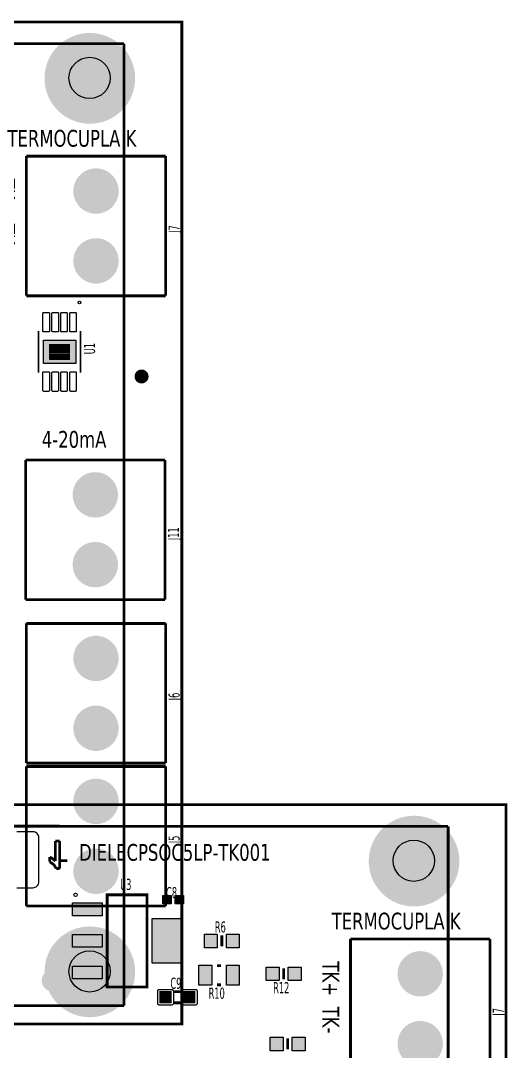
# Model space of a CAD drawing. Header units: millimetres. Extents: x 124 to 302, y 105 to 223.
# Drawn here: x 282.856 to 284.252, y 218.609 to 221.561 of the extents above; entities that cross this region are included whole.
import ezdxf

# ---------------------------------------------------------------- set-up
doc = ezdxf.new("R2010")
doc.units = ezdxf.units.MM
doc.layers.add('DESC', color=250, linetype='Continuous')
doc.styles.get("Standard").update_dxf_attribs({"font": 'tahoma.ttf'})

# ---------------------------------------------------------------- blocks, each defined once
blk = doc.blocks.new('RPAD')
blk.add_trace([(-0.5, -0.5), (-0.5, 0.5), (0.5, -0.5), (0.5, 0.5)])
blk = doc.blocks.new('EPAD')
at = {"const_width": 0.5}
blk.add_lwpolyline([(-0.25, 0, 1), (0.25, 0, 1)], format="xyb", close=True, dxfattribs=at)
blk = doc.blocks.new('PSOCB')
for points, const_width in [([(129.8456, 111.181), (134.7196, 111.181), (134.7196, 114.0511), (129.8456, 114.0511), (129.8456, 111.181)], 0.00787), ([(129.8456, 111.181), (134.7196, 111.181), (134.7196, 114.0511), (129.8456, 114.0511), (129.8456, 111.181)], 0.00787), ([(129.8456, 111.181), (134.7196, 111.181), (134.7196, 114.0511), (129.8456, 114.0511), (129.8456, 111.181)], 0.00787), ([(133.44, 113.9897), (131.34, 113.9897)], 0.00787), ([(133.44, 113.9897), (131.34, 113.9897)], 0.00787), ([(133.44, 113.9897), (131.34, 113.9897)], 0.00787), ([(133.3827, 113.9893), (134.5535, 113.9893)], 0.00787), ([(133.3827, 113.9893), (134.5535, 113.9893)], 0.00787), ([(133.3827, 113.9893), (134.5535, 113.9893)], 0.00787), ([(134.5535, 113.9893), (134.5535, 111.2334)], 0.00787), ([(134.5535, 113.9893), (134.5535, 111.2334)], 0.00787), ([(134.5535, 113.9893), (134.5535, 111.2334)], 0.00787), ([(133.4274, 113.9472), (133.4274, 113.89)], 0.00787), ([(133.4397, 113.9472), (133.4274, 113.9472)], 0.00787), ([(133.4274, 113.9472), (133.4274, 113.89)], 0.00787), ([(133.4397, 113.9472), (133.4274, 113.9472)], 0.00787), ([(133.4274, 113.9472), (133.4274, 113.89)], 0.00787), ([(133.4397, 113.9472), (133.4274, 113.9472)], 0.00787), ([(133.4397, 113.8685), (133.4397, 113.9472)], 0.00787), ([(133.4397, 113.8685), (133.4397, 113.9472)], 0.00787), ([(133.4397, 113.8685), (133.4397, 113.9472)], 0.00787), ([(133.4111, 113.9012), (133.4111, 113.8879)], 0.00787), ([(133.4274, 113.89), (133.4189, 113.8972), (133.4111, 113.9012)], 0.00787), ([(133.4111, 113.9012), (133.4111, 113.8879)], 0.00787), ([(133.4274, 113.89), (133.4189, 113.8972), (133.4111, 113.9012)], 0.00787), ([(133.4111, 113.9012), (133.4111, 113.8879)], 0.00787), ([(133.4274, 113.89), (133.4189, 113.8972), (133.4111, 113.9012)], 0.00787), ([(133.4111, 113.8879), (133.4235, 113.8789), (133.4296, 113.8685)], 0.00787), ([(133.4111, 113.8879), (133.4235, 113.8789), (133.4296, 113.8685)], 0.00787), ([(133.4111, 113.8879), (133.4235, 113.8789), (133.4296, 113.8685)], 0.00787), ([(133.4296, 113.8685), (133.4397, 113.8685)], 0.00787), ([(133.4296, 113.8685), (133.4397, 113.8685)], 0.00787), ([(133.4296, 113.8685), (133.4397, 113.8685)], 0.00787), ([(133.4417, 113.8909), (133.4614, 113.8909)], 0.00787), ([(133.4417, 113.8909), (133.4614, 113.8909)], 0.00787), ([(133.4417, 113.8909), (133.4614, 113.8909)], 0.00787), ([(133.5759, 113.5295), (133.69, 113.5295), (133.69, 113.7932), (133.5759, 113.7932), (133.5759, 113.5295)], 0.00787), ([(133.5759, 113.5295), (133.69, 113.5295), (133.69, 113.7932), (133.5759, 113.7932), (133.5759, 113.5295)], 0.00787), ([(133.5759, 113.5295), (133.69, 113.5295), (133.69, 113.7932), (133.5759, 113.7932), (133.5759, 113.5295)], 0.00787), ([(133.9046, 113.6771), (133.9046, 113.6456)], 0.00787), ([(133.9046, 113.6771), (133.9046, 113.6456)], 0.00787), ([(133.9046, 113.6771), (133.9046, 113.6456)], 0.00787), ([(134.6735, 113.6669), (134.2735, 113.6669)], 0.00787), ([(134.2735, 113.6669), (134.2735, 113.2669)], 0.00787), ([(134.6735, 113.6669), (134.2735, 113.6669)], 0.00787), ([(134.2735, 113.6669), (134.2735, 113.2669)], 0.00787), ([(134.6735, 113.6669), (134.2735, 113.6669)], 0.00787), ([(134.2735, 113.6669), (134.2735, 113.2669)], 0.00787), ([(134.6735, 113.6669), (134.6735, 113.2669)], 0.00787), ([(134.6735, 113.6669), (134.6735, 113.2669)], 0.00787), ([(134.6735, 113.6669), (134.6735, 113.2669)], 0.00787), ([(133.9026, 113.5905), (133.8908, 113.5905)], 0.00787), ([(133.9026, 113.5905), (133.8908, 113.5905)], 0.00787), ([(133.9026, 113.5905), (133.8908, 113.5905)], 0.00787), ([(134.0818, 113.5511), (134.0818, 113.5826)], 0.00787), ([(134.0818, 113.5511), (134.0818, 113.5826)], 0.00787), ([(134.0818, 113.5511), (134.0818, 113.5826)], 0.00787), ([(133.7682, 113.5159), (133.7862, 113.5159)], 0.00787), ([(133.7682, 113.5159), (133.7862, 113.5159)], 0.00787), ([(133.7682, 113.5159), (133.7862, 113.5159)], 0.00787), ([(133.9026, 113.5354), (133.8908, 113.5354)], 0.00787), ([(133.9026, 113.5354), (133.8908, 113.5354)], 0.00787), ([(133.9026, 113.5354), (133.8908, 113.5354)], 0.00787), ([(133.7682, 113.4839), (133.7862, 113.4839)], 0.00787), ([(133.7682, 113.4839), (133.7862, 113.4839)], 0.00787), ([(133.7682, 113.4839), (133.7862, 113.4839)], 0.00787), ([(134.0936, 113.3503), (134.0936, 113.3818)], 0.00787), ([(134.0936, 113.3503), (134.0936, 113.3818)], 0.00787), ([(134.0936, 113.3503), (134.0936, 113.3818)], 0.00787), ([(134.6735, 113.2669), (134.2735, 113.2669)], 0.00787), ([(134.6735, 113.2669), (134.2735, 113.2669)], 0.00787), ([(134.6735, 113.2669), (134.2735, 113.2669)], 0.00787), ([(134.3089, 113.1661), (134.3089, 113.0464)], 0.005), ([(134.3089, 113.1661), (134.3089, 113.0464)], 0.005), ([(134.3089, 113.1661), (134.3089, 113.0464)], 0.005), ([(134.4294, 113.1661), (134.4294, 113.0464)], 0.005), ([(134.4294, 113.1661), (134.4294, 113.0464)], 0.005), ([(134.4294, 113.1661), (134.4294, 113.0464)], 0.005), ([(134.3397, 113.0854), (134.3987, 113.0854), (134.3987, 113.1271), (134.3397, 113.1271), (134.3397, 113.0854)], 0.001), ([(134.3397, 113.0854), (134.3987, 113.0854), (134.3987, 113.1271), (134.3397, 113.1271), (134.3397, 113.0854)], 0.001), ([(134.3397, 113.0854), (134.3987, 113.0854), (134.3987, 113.1271), (134.3397, 113.1271), (134.3397, 113.0854)], 0.001), ([(134.6715, 112.7968), (134.2715, 112.7968)], 0.00787), ([(134.2715, 112.7968), (134.2715, 112.3968)], 0.00787), ([(134.6715, 112.7968), (134.2715, 112.7968)], 0.00787), ([(134.2715, 112.7968), (134.2715, 112.3968)], 0.00787), ([(134.6715, 112.7968), (134.2715, 112.7968)], 0.00787), ([(134.2715, 112.7968), (134.2715, 112.3968)], 0.00787), ([(134.6715, 112.7968), (134.6715, 112.3968)], 0.00787), ([(134.6715, 112.7968), (134.6715, 112.3968)], 0.00787), ([(134.6715, 112.7968), (134.6715, 112.3968)], 0.00787), ([(134.6715, 112.3968), (134.2715, 112.3968)], 0.00787), ([(134.6715, 112.3968), (134.2715, 112.3968)], 0.00787), ([(134.6715, 112.3968), (134.2715, 112.3968)], 0.00787), ([(134.6735, 112.3283), (134.2735, 112.3283)], 0.00787), ([(134.2735, 112.3283), (134.2735, 111.9283)], 0.00787), ([(134.6735, 112.3283), (134.2735, 112.3283)], 0.00787), ([(134.2735, 112.3283), (134.2735, 111.9283)], 0.00787), ([(134.6735, 112.3283), (134.2735, 112.3283)], 0.00787), ([(134.2735, 112.3283), (134.2735, 111.9283)], 0.00787), ([(134.6735, 112.3283), (134.6735, 111.9283)], 0.00787), ([(134.6735, 112.3283), (134.6735, 111.9283)], 0.00787), ([(134.6735, 112.3283), (134.6735, 111.9283)], 0.00787), ([(134.6735, 111.9283), (134.2735, 111.9283)], 0.00787), ([(134.6735, 111.9283), (134.2735, 111.9283)], 0.00787), ([(134.6735, 111.9283), (134.2735, 111.9283)], 0.00787), ([(134.6735, 111.9188), (134.2735, 111.9188)], 0.00787), ([(134.2735, 111.9188), (134.2735, 111.5188)], 0.00787), ([(134.6735, 111.9188), (134.2735, 111.9188)], 0.00787), ([(134.2735, 111.9188), (134.2735, 111.5188)], 0.00787), ([(134.6735, 111.9188), (134.2735, 111.9188)], 0.00787), ([(134.2735, 111.9188), (134.2735, 111.5188)], 0.00787), ([(134.6735, 111.9188), (134.6735, 111.5188)], 0.00787), ([(134.6735, 111.9188), (134.6735, 111.5188)], 0.00787), ([(134.6735, 111.9188), (134.6735, 111.5188)], 0.00787), ([(134.6735, 111.5188), (134.2735, 111.5188)], 0.00787), ([(134.6735, 111.5188), (134.2735, 111.5188)], 0.00787), ([(134.6735, 111.5188), (134.2735, 111.5188)], 0.00787), ([(134.5535, 111.2334), (130.8921, 111.2334)], 0.00787), ([(134.5535, 111.2334), (130.8921, 111.2334)], 0.00787), ([(134.5535, 111.2334), (130.8921, 111.2334)], 0.00787)]:
    blk.add_lwpolyline(points, dxfattribs=dict(const_width=const_width))
for points in [[(133.317, 113.8136), (133.363, 113.8136), (133.3665, 113.814), (133.3697, 113.8149), (133.3726, 113.8165), (133.3751, 113.8185), (133.3772, 113.821), (133.3787, 113.8239), (133.3797, 113.8272), (133.38, 113.8306), (133.38, 113.9566), (133.3797, 113.9601), (133.3787, 113.9633), (133.3772, 113.9662), (133.3751, 113.9687), (133.3726, 113.9708), (133.3697, 113.9723), (133.3665, 113.9733), (133.363, 113.9736), (133.363, 113.9736), (133.317, 113.9736)], [(134.3397, 113.1271), (134.3987, 113.1271)], [(134.3397, 113.1271), (134.3987, 113.1271)], [(134.3397, 113.1271), (134.3987, 113.1271)], [(134.3397, 113.1247), (134.3987, 113.1247)], [(134.3397, 113.1247), (134.3987, 113.1247)], [(134.3397, 113.1247), (134.3987, 113.1247)], [(134.3397, 113.1208), (134.3987, 113.1208)], [(134.3397, 113.1208), (134.3987, 113.1208)], [(134.3397, 113.1208), (134.3987, 113.1208)], [(134.3397, 113.1169), (134.3987, 113.1169)], [(134.3397, 113.1169), (134.3987, 113.1169)], [(134.3397, 113.1169), (134.3987, 113.1169)], [(134.3397, 113.1129), (134.3987, 113.1129)], [(134.3397, 113.1129), (134.3987, 113.1129)], [(134.3397, 113.1129), (134.3987, 113.1129)], [(134.3397, 113.109), (134.3987, 113.109)], [(134.3397, 113.109), (134.3987, 113.109)], [(134.3397, 113.109), (134.3987, 113.109)], [(134.3397, 113.105), (134.3987, 113.105)], [(134.3397, 113.105), (134.3987, 113.105)], [(134.3397, 113.105), (134.3987, 113.105)], [(134.3397, 113.1011), (134.3987, 113.1011)], [(134.3397, 113.1011), (134.3987, 113.1011)], [(134.3397, 113.1011), (134.3987, 113.1011)], [(134.3397, 113.0972), (134.3987, 113.0972)], [(134.3397, 113.0972), (134.3987, 113.0972)], [(134.3397, 113.0972), (134.3987, 113.0972)], [(134.3397, 113.0932), (134.3987, 113.0932)], [(134.3397, 113.0932), (134.3987, 113.0932)], [(134.3397, 113.0932), (134.3987, 113.0932)], [(134.3397, 113.0893), (134.3987, 113.0893)], [(134.3397, 113.0893), (134.3987, 113.0893)], [(134.3397, 113.0893), (134.3987, 113.0893)], [(134.3397, 113.0854), (134.3987, 113.0854)], [(134.3397, 113.0854), (134.3987, 113.0854)], [(134.3397, 113.0854), (134.3987, 113.0854)]]:
    blk.add_lwpolyline(points)
for points in [[(133.7351, 113.7675), (133.7351, 113.7915), (133.7591, 113.7915), (133.7591, 113.7675), (133.7351, 113.7675)], [(133.7706, 113.7675), (133.7706, 113.7915), (133.7946, 113.7915), (133.7946, 113.7675), (133.7706, 113.7675)], [(133.4763, 113.7334), (133.4763, 113.7704), (133.5613, 113.7704), (133.5613, 113.7334), (133.4763, 113.7334)], [(133.7046, 113.7253), (133.7896, 113.7253), (133.7896, 113.5973), (133.7046, 113.5973), (133.7046, 113.7253)], [(133.4763, 113.6428), (133.4763, 113.6798), (133.5613, 113.6798), (133.5613, 113.6428), (133.4763, 113.6428)], [(133.8546, 113.6808), (133.8916, 113.6808), (133.8916, 113.6418), (133.8546, 113.6418), (133.8546, 113.6808)], [(133.9176, 113.6808), (133.9546, 113.6808), (133.9546, 113.6418), (133.9176, 113.6418), (133.9176, 113.6808)], [(133.4763, 113.5523), (133.4763, 113.5893), (133.5613, 113.5893), (133.5613, 113.5523), (133.4763, 113.5523)], [(133.8759, 113.5344), (133.8389, 113.5344), (133.8389, 113.5914), (133.8759, 113.5914), (133.8759, 113.5344)], [(133.9546, 113.5344), (133.9176, 113.5344), (133.9176, 113.5914), (133.9546, 113.5914), (133.9546, 113.5344)], [(134.0688, 113.5474), (134.0318, 113.5474), (134.0318, 113.5864), (134.0688, 113.5864), (134.0688, 113.5474)], [(134.1318, 113.5474), (134.0948, 113.5474), (134.0948, 113.5864), (134.1318, 113.5864), (134.1318, 113.5474)], [(133.7257, 113.5224), (133.7607, 113.5224), (133.7617, 113.5223), (133.7627, 113.522), (133.7635, 113.5216), (133.7642, 113.521), (133.7649, 113.5202), (133.7653, 113.5194), (133.7656, 113.5185), (133.7657, 113.5174), (133.7657, 113.4824), (133.7656, 113.4814), (133.7653, 113.4805), (133.7649, 113.4796), (133.7642, 113.4789), (133.7635, 113.4783), (133.7627, 113.4778), (133.7617, 113.4775), (133.7607, 113.4774), (133.7257, 113.4774), (133.7247, 113.4775), (133.7237, 113.4778), (133.7229, 113.4783), (133.7221, 113.4789), (133.7215, 113.4796), (133.7211, 113.4805), (133.7208, 113.4814), (133.7207, 113.4824), (133.7207, 113.5174), (133.7208, 113.5185), (133.7211, 113.5194), (133.7215, 113.5202), (133.7221, 113.521), (133.7229, 113.5216), (133.7237, 113.522), (133.7247, 113.5223), (133.7257, 113.5224)], [(133.7937, 113.5224), (133.8287, 113.5224), (133.8297, 113.5223), (133.8307, 113.522), (133.8315, 113.5216), (133.8322, 113.521), (133.8329, 113.5202), (133.8333, 113.5194), (133.8336, 113.5185), (133.8337, 113.5174), (133.8337, 113.4824), (133.8336, 113.4814), (133.8333, 113.4805), (133.8329, 113.4796), (133.8322, 113.4789), (133.8315, 113.4783), (133.8307, 113.4778), (133.8297, 113.4775), (133.8287, 113.4774), (133.7937, 113.4774), (133.7927, 113.4775), (133.7917, 113.4778), (133.7909, 113.4783), (133.7901, 113.4789), (133.7895, 113.4796), (133.7891, 113.4805), (133.7888, 113.4814), (133.7887, 113.4824), (133.7887, 113.5174), (133.7888, 113.5185), (133.7891, 113.5194), (133.7895, 113.5202), (133.7901, 113.521), (133.7909, 113.5216), (133.7917, 113.522), (133.7927, 113.5223), (133.7937, 113.5224)], [(134.0806, 113.3466), (134.0436, 113.3466), (134.0436, 113.3856), (134.0806, 113.3856), (134.0806, 113.3466)], [(134.1436, 113.3466), (134.1066, 113.3466), (134.1066, 113.3856), (134.1436, 113.3856), (134.1436, 113.3466)], [(134.3398, 113.2169), (134.3398, 113.1657), (134.3398, 113.1652), (134.3397, 113.1647), (134.3394, 113.1643), (134.3392, 113.164), (134.3388, 113.1637), (134.3384, 113.1635), (134.338, 113.1634), (134.3375, 113.1633), (134.3237, 113.1633), (134.3232, 113.1634), (134.3228, 113.1635), (134.3224, 113.1637), (134.322, 113.164), (134.3217, 113.1643), (134.3215, 113.1647), (134.3214, 113.1652), (134.3213, 113.1657), (134.3213, 113.2169), (134.3214, 113.2173), (134.3215, 113.2178), (134.3217, 113.2182), (134.322, 113.2185), (134.3224, 113.2188), (134.3228, 113.219), (134.3232, 113.2192), (134.3237, 113.2192), (134.3375, 113.2192), (134.338, 113.2192), (134.3384, 113.219), (134.3388, 113.2188), (134.3392, 113.2185), (134.3394, 113.2182), (134.3397, 113.2178), (134.3398, 113.2173), (134.3398, 113.2169)], [(134.3398, 113.2169), (134.3398, 113.1657), (134.3398, 113.1652), (134.3397, 113.1647), (134.3394, 113.1643), (134.3392, 113.164), (134.3388, 113.1637), (134.3384, 113.1635), (134.338, 113.1634), (134.3375, 113.1633), (134.3237, 113.1633), (134.3232, 113.1634), (134.3228, 113.1635), (134.3224, 113.1637), (134.322, 113.164), (134.3217, 113.1643), (134.3215, 113.1647), (134.3214, 113.1652), (134.3213, 113.1657), (134.3213, 113.2169), (134.3214, 113.2173), (134.3215, 113.2178), (134.3217, 113.2182), (134.322, 113.2185), (134.3224, 113.2188), (134.3228, 113.219), (134.3232, 113.2192), (134.3237, 113.2192), (134.3375, 113.2192), (134.338, 113.2192), (134.3384, 113.219), (134.3388, 113.2188), (134.3392, 113.2185), (134.3394, 113.2182), (134.3397, 113.2178), (134.3398, 113.2173), (134.3398, 113.2169)], [(134.3658, 113.2169), (134.3658, 113.1657), (134.3658, 113.1652), (134.3656, 113.1647), (134.3654, 113.1643), (134.3651, 113.164), (134.3648, 113.1637), (134.3644, 113.1635), (134.364, 113.1634), (134.3635, 113.1633), (134.3497, 113.1633), (134.3492, 113.1634), (134.3488, 113.1635), (134.3484, 113.1637), (134.348, 113.164), (134.3477, 113.1643), (134.3475, 113.1647), (134.3474, 113.1652), (134.3473, 113.1657), (134.3473, 113.2169), (134.3474, 113.2173), (134.3475, 113.2178), (134.3477, 113.2182), (134.348, 113.2185), (134.3484, 113.2188), (134.3488, 113.219), (134.3492, 113.2192), (134.3497, 113.2192), (134.3635, 113.2192), (134.364, 113.2192), (134.3644, 113.219), (134.3648, 113.2188), (134.3651, 113.2185), (134.3654, 113.2182), (134.3656, 113.2178), (134.3658, 113.2173), (134.3658, 113.2169)], [(134.3658, 113.2169), (134.3658, 113.1657), (134.3658, 113.1652), (134.3656, 113.1647), (134.3654, 113.1643), (134.3651, 113.164), (134.3648, 113.1637), (134.3644, 113.1635), (134.364, 113.1634), (134.3635, 113.1633), (134.3497, 113.1633), (134.3492, 113.1634), (134.3488, 113.1635), (134.3484, 113.1637), (134.348, 113.164), (134.3477, 113.1643), (134.3475, 113.1647), (134.3474, 113.1652), (134.3473, 113.1657), (134.3473, 113.2169), (134.3474, 113.2173), (134.3475, 113.2178), (134.3477, 113.2182), (134.348, 113.2185), (134.3484, 113.2188), (134.3488, 113.219), (134.3492, 113.2192), (134.3497, 113.2192), (134.3635, 113.2192), (134.364, 113.2192), (134.3644, 113.219), (134.3648, 113.2188), (134.3651, 113.2185), (134.3654, 113.2182), (134.3656, 113.2178), (134.3658, 113.2173), (134.3658, 113.2169)], [(134.391, 113.2169), (134.391, 113.1657), (134.391, 113.1652), (134.3908, 113.1647), (134.3906, 113.1643), (134.3903, 113.164), (134.39, 113.1637), (134.3896, 113.1635), (134.3891, 113.1634), (134.3887, 113.1633), (134.3749, 113.1633), (134.3744, 113.1634), (134.374, 113.1635), (134.3736, 113.1637), (134.3732, 113.164), (134.3729, 113.1643), (134.3727, 113.1647), (134.3726, 113.1652), (134.3725, 113.1657), (134.3725, 113.2169), (134.3726, 113.2173), (134.3727, 113.2178), (134.3729, 113.2182), (134.3732, 113.2185), (134.3736, 113.2188), (134.374, 113.219), (134.3744, 113.2192), (134.3749, 113.2192), (134.3887, 113.2192), (134.3891, 113.2192), (134.3896, 113.219), (134.39, 113.2188), (134.3903, 113.2185), (134.3906, 113.2182), (134.3908, 113.2178), (134.391, 113.2173), (134.391, 113.2169)], [(134.391, 113.2169), (134.391, 113.1657), (134.391, 113.1652), (134.3908, 113.1647), (134.3906, 113.1643), (134.3903, 113.164), (134.39, 113.1637), (134.3896, 113.1635), (134.3891, 113.1634), (134.3887, 113.1633), (134.3749, 113.1633), (134.3744, 113.1634), (134.374, 113.1635), (134.3736, 113.1637), (134.3732, 113.164), (134.3729, 113.1643), (134.3727, 113.1647), (134.3726, 113.1652), (134.3725, 113.1657), (134.3725, 113.2169), (134.3726, 113.2173), (134.3727, 113.2178), (134.3729, 113.2182), (134.3732, 113.2185), (134.3736, 113.2188), (134.374, 113.219), (134.3744, 113.2192), (134.3749, 113.2192), (134.3887, 113.2192), (134.3891, 113.2192), (134.3896, 113.219), (134.39, 113.2188), (134.3903, 113.2185), (134.3906, 113.2182), (134.3908, 113.2178), (134.391, 113.2173), (134.391, 113.2169)], [(134.417, 113.2169), (134.417, 113.1657), (134.417, 113.1652), (134.4168, 113.1647), (134.4166, 113.1643), (134.4163, 113.164), (134.416, 113.1637), (134.4156, 113.1635), (134.4151, 113.1634), (134.4147, 113.1633), (134.4009, 113.1633), (134.4004, 113.1634), (134.3999, 113.1635), (134.3995, 113.1637), (134.3992, 113.164), (134.3989, 113.1643), (134.3987, 113.1647), (134.3986, 113.1652), (134.3985, 113.1657), (134.3985, 113.2169), (134.3986, 113.2173), (134.3987, 113.2178), (134.3989, 113.2182), (134.3992, 113.2185), (134.3995, 113.2188), (134.3999, 113.219), (134.4004, 113.2192), (134.4009, 113.2192), (134.4147, 113.2192), (134.4151, 113.2192), (134.4156, 113.219), (134.416, 113.2188), (134.4163, 113.2185), (134.4166, 113.2182), (134.4168, 113.2178), (134.417, 113.2173), (134.417, 113.2169)], [(134.417, 113.2169), (134.417, 113.1657), (134.417, 113.1652), (134.4168, 113.1647), (134.4166, 113.1643), (134.4163, 113.164), (134.416, 113.1637), (134.4156, 113.1635), (134.4151, 113.1634), (134.4147, 113.1633), (134.4009, 113.1633), (134.4004, 113.1634), (134.3999, 113.1635), (134.3995, 113.1637), (134.3992, 113.164), (134.3989, 113.1643), (134.3987, 113.1647), (134.3986, 113.1652), (134.3985, 113.1657), (134.3985, 113.2169), (134.3986, 113.2173), (134.3987, 113.2178), (134.3989, 113.2182), (134.3992, 113.2185), (134.3995, 113.2188), (134.3999, 113.219), (134.4004, 113.2192), (134.4009, 113.2192), (134.4147, 113.2192), (134.4151, 113.2192), (134.4156, 113.219), (134.416, 113.2188), (134.4163, 113.2185), (134.4166, 113.2182), (134.4168, 113.2178), (134.417, 113.2173), (134.417, 113.2169)], [(134.4156, 113.1395), (134.4156, 113.073), (134.3227, 113.073), (134.3227, 113.1395), (134.4156, 113.1395)], [(134.3398, 113.0468), (134.3398, 112.9956), (134.3398, 112.9951), (134.3397, 112.9947), (134.3394, 112.9943), (134.3392, 112.9939), (134.3388, 112.9936), (134.3384, 112.9934), (134.338, 112.9933), (134.3375, 112.9932), (134.3237, 112.9932), (134.3232, 112.9933), (134.3228, 112.9934), (134.3224, 112.9936), (134.322, 112.9939), (134.3217, 112.9943), (134.3215, 112.9947), (134.3214, 112.9951), (134.3213, 112.9956), (134.3213, 113.0468), (134.3214, 113.0473), (134.3215, 113.0477), (134.3217, 113.0481), (134.322, 113.0485), (134.3224, 113.0487), (134.3228, 113.049), (134.3232, 113.0491), (134.3237, 113.0491), (134.3375, 113.0491), (134.338, 113.0491), (134.3384, 113.049), (134.3388, 113.0487), (134.3392, 113.0485), (134.3394, 113.0481), (134.3397, 113.0477), (134.3398, 113.0473), (134.3398, 113.0468)], [(134.3398, 113.0468), (134.3398, 112.9956), (134.3398, 112.9951), (134.3397, 112.9947), (134.3394, 112.9943), (134.3392, 112.9939), (134.3388, 112.9936), (134.3384, 112.9934), (134.338, 112.9933), (134.3375, 112.9932), (134.3237, 112.9932), (134.3232, 112.9933), (134.3228, 112.9934), (134.3224, 112.9936), (134.322, 112.9939), (134.3217, 112.9943), (134.3215, 112.9947), (134.3214, 112.9951), (134.3213, 112.9956), (134.3213, 113.0468), (134.3214, 113.0473), (134.3215, 113.0477), (134.3217, 113.0481), (134.322, 113.0485), (134.3224, 113.0487), (134.3228, 113.049), (134.3232, 113.0491), (134.3237, 113.0491), (134.3375, 113.0491), (134.338, 113.0491), (134.3384, 113.049), (134.3388, 113.0487), (134.3392, 113.0485), (134.3394, 113.0481), (134.3397, 113.0477), (134.3398, 113.0473), (134.3398, 113.0468)], [(134.3658, 113.0468), (134.3658, 112.9956), (134.3658, 112.9951), (134.3656, 112.9947), (134.3654, 112.9943), (134.3651, 112.9939), (134.3648, 112.9936), (134.3644, 112.9934), (134.364, 112.9933), (134.3635, 112.9932), (134.3497, 112.9932), (134.3492, 112.9933), (134.3488, 112.9934), (134.3484, 112.9936), (134.348, 112.9939), (134.3477, 112.9943), (134.3475, 112.9947), (134.3474, 112.9951), (134.3473, 112.9956), (134.3473, 113.0468), (134.3474, 113.0473), (134.3475, 113.0477), (134.3477, 113.0481), (134.348, 113.0485), (134.3484, 113.0487), (134.3488, 113.049), (134.3492, 113.0491), (134.3497, 113.0491), (134.3635, 113.0491), (134.364, 113.0491), (134.3644, 113.049), (134.3648, 113.0487), (134.3651, 113.0485), (134.3654, 113.0481), (134.3656, 113.0477), (134.3658, 113.0473), (134.3658, 113.0468)], [(134.3658, 113.0468), (134.3658, 112.9956), (134.3658, 112.9951), (134.3656, 112.9947), (134.3654, 112.9943), (134.3651, 112.9939), (134.3648, 112.9936), (134.3644, 112.9934), (134.364, 112.9933), (134.3635, 112.9932), (134.3497, 112.9932), (134.3492, 112.9933), (134.3488, 112.9934), (134.3484, 112.9936), (134.348, 112.9939), (134.3477, 112.9943), (134.3475, 112.9947), (134.3474, 112.9951), (134.3473, 112.9956), (134.3473, 113.0468), (134.3474, 113.0473), (134.3475, 113.0477), (134.3477, 113.0481), (134.348, 113.0485), (134.3484, 113.0487), (134.3488, 113.049), (134.3492, 113.0491), (134.3497, 113.0491), (134.3635, 113.0491), (134.364, 113.0491), (134.3644, 113.049), (134.3648, 113.0487), (134.3651, 113.0485), (134.3654, 113.0481), (134.3656, 113.0477), (134.3658, 113.0473), (134.3658, 113.0468)], [(134.391, 113.0468), (134.391, 112.9956), (134.391, 112.9951), (134.3908, 112.9947), (134.3906, 112.9943), (134.3903, 112.9939), (134.39, 112.9936), (134.3896, 112.9934), (134.3891, 112.9933), (134.3887, 112.9932), (134.3749, 112.9932), (134.3744, 112.9933), (134.374, 112.9934), (134.3736, 112.9936), (134.3732, 112.9939), (134.3729, 112.9943), (134.3727, 112.9947), (134.3726, 112.9951), (134.3725, 112.9956), (134.3725, 113.0468), (134.3726, 113.0473), (134.3727, 113.0477), (134.3729, 113.0481), (134.3732, 113.0485), (134.3736, 113.0487), (134.374, 113.049), (134.3744, 113.0491), (134.3749, 113.0491), (134.3887, 113.0491), (134.3891, 113.0491), (134.3896, 113.049), (134.39, 113.0487), (134.3903, 113.0485), (134.3906, 113.0481), (134.3908, 113.0477), (134.391, 113.0473), (134.391, 113.0468)], [(134.391, 113.0468), (134.391, 112.9956), (134.391, 112.9951), (134.3908, 112.9947), (134.3906, 112.9943), (134.3903, 112.9939), (134.39, 112.9936), (134.3896, 112.9934), (134.3891, 112.9933), (134.3887, 112.9932), (134.3749, 112.9932), (134.3744, 112.9933), (134.374, 112.9934), (134.3736, 112.9936), (134.3732, 112.9939), (134.3729, 112.9943), (134.3727, 112.9947), (134.3726, 112.9951), (134.3725, 112.9956), (134.3725, 113.0468), (134.3726, 113.0473), (134.3727, 113.0477), (134.3729, 113.0481), (134.3732, 113.0485), (134.3736, 113.0487), (134.374, 113.049), (134.3744, 113.0491), (134.3749, 113.0491), (134.3887, 113.0491), (134.3891, 113.0491), (134.3896, 113.049), (134.39, 113.0487), (134.3903, 113.0485), (134.3906, 113.0481), (134.3908, 113.0477), (134.391, 113.0473), (134.391, 113.0468)], [(134.417, 113.0468), (134.417, 112.9956), (134.417, 112.9951), (134.4168, 112.9947), (134.4166, 112.9943), (134.4163, 112.9939), (134.416, 112.9936), (134.4156, 112.9934), (134.4151, 112.9933), (134.4147, 112.9932), (134.4009, 112.9932), (134.4004, 112.9933), (134.3999, 112.9934), (134.3995, 112.9936), (134.3992, 112.9939), (134.3989, 112.9943), (134.3987, 112.9947), (134.3986, 112.9951), (134.3985, 112.9956), (134.3985, 113.0468), (134.3986, 113.0473), (134.3987, 113.0477), (134.3989, 113.0481), (134.3992, 113.0485), (134.3995, 113.0487), (134.3999, 113.049), (134.4004, 113.0491), (134.4009, 113.0491), (134.4147, 113.0491), (134.4151, 113.0491), (134.4156, 113.049), (134.416, 113.0487), (134.4163, 113.0485), (134.4166, 113.0481), (134.4168, 113.0477), (134.417, 113.0473), (134.417, 113.0468)], [(134.417, 113.0468), (134.417, 112.9956), (134.417, 112.9951), (134.4168, 112.9947), (134.4166, 112.9943), (134.4163, 112.9939), (134.416, 112.9936), (134.4156, 112.9934), (134.4151, 112.9933), (134.4147, 112.9932), (134.4009, 112.9932), (134.4004, 112.9933), (134.3999, 112.9934), (134.3995, 112.9936), (134.3992, 112.9939), (134.3989, 112.9943), (134.3987, 112.9947), (134.3986, 112.9951), (134.3985, 112.9956), (134.3985, 113.0468), (134.3986, 113.0473), (134.3987, 113.0477), (134.3989, 113.0481), (134.3992, 113.0485), (134.3995, 113.0487), (134.3999, 113.049), (134.4004, 113.0491), (134.4009, 113.0491), (134.4147, 113.0491), (134.4151, 113.0491), (134.4156, 113.049), (134.416, 113.0487), (134.4163, 113.0485), (134.4166, 113.0481), (134.4168, 113.0477), (134.417, 113.0473), (134.417, 113.0468)]]:
    blk.add_lwpolyline(points, close=True)
for centre, radius in [((134.4551, 113.8909), 0.0591), ((134.4551, 113.8909), 0.0591), ((134.4551, 113.8909), 0.0591), ((133.4853, 113.7932), 0.00492), ((133.4853, 113.7932), 0.00492), ((133.4853, 113.7932), 0.00492), ((134.4259, 113.2476), 0.00394), ((134.4259, 113.2476), 0.00394), ((134.4259, 113.2476), 0.00394), ((134.4551, 111.3318), 0.0591), ((134.4551, 111.3318), 0.0591), ((134.4551, 111.3318), 0.0591)]:
    blk.add_circle(centre, radius)
for name, p, xscale, yscale in [('EPAD', (134.4558, 113.8897), 0.26, 0.26), ('RPAD', (133.7471, 113.6613), 0.085, 0.128), ('RPAD', (133.8731, 113.6613), 0.037, 0.039), ('RPAD', (133.9361, 113.6613), 0.037, 0.039), ('EPAD', (134.4735, 113.5669), 0.13, 0.13), ('EPAD', (133.418, 113.5475), 0.06, 0.06), ('RPAD', (133.7432, 113.4999), 0.035, 0.035), ('RPAD', (133.8112, 113.4999), 0.035, 0.035), ('EPAD', (134.4735, 113.3669), 0.13, 0.13), ('EPAD', (134.6042, 113.0358), 0.04, 0.04), ('EPAD', (134.4715, 112.6968), 0.13, 0.13), ('EPAD', (134.4715, 112.4968), 0.13, 0.13), ('EPAD', (134.4735, 112.2283), 0.13, 0.13), ('EPAD', (134.4735, 112.0283), 0.13, 0.13), ('EPAD', (134.4735, 111.8188), 0.13, 0.13), ('EPAD', (134.4735, 111.6188), 0.13, 0.13), ('EPAD', (134.4558, 111.3306), 0.26, 0.26)]:
    blk.add_blockref(name, p, dxfattribs=dict(xscale=xscale, yscale=yscale))
for p, xscale, yscale, rotation in [((133.7471, 113.7795), 0.024, 0.024, 90), ((133.7826, 113.7795), 0.024, 0.024, 90), ((133.5188, 113.7519), 0.037, 0.085, 90), ((133.5188, 113.6613), 0.037, 0.085, 90), ((133.5188, 113.5708), 0.037, 0.085, 90), ((133.8574, 113.5629), 0.037, 0.057, 180), ((133.9361, 113.5629), 0.037, 0.057, 180), ((134.0503, 113.5669), 0.037, 0.039, 180), ((134.1133, 113.5669), 0.037, 0.039, 180), ((134.0621, 113.3661), 0.037, 0.039, 180), ((134.1251, 113.3661), 0.037, 0.039, 180), ((134.3692, 113.1062), 0.066535, 0.092913, 270)]:
    blk.add_blockref('RPAD', p, dxfattribs=dict(xscale=xscale, yscale=yscale, rotation=rotation))
for s, height, width, p in [('DIELECPSOC5LP-TK001', 0.048, 0.833333, (133.4952, 113.8908)), ('DIELECPSOC5LP-TK001', 0.048, 0.833333, (133.4952, 113.8908)), ('DIELECPSOC5LP-TK001', 0.048, 0.833333, (133.4952, 113.8908)), ('U3', 0.032, 0.625, (133.613, 113.8071)), ('U3', 0.032, 0.625, (133.613, 113.8071)), ('U3', 0.032, 0.625, (133.613, 113.8071)), ('C8', 0.032, 0.625, (133.7448, 113.7835)), ('C8', 0.032, 0.625, (133.7448, 113.7835)), ('C8', 0.032, 0.625, (133.7448, 113.7835)), ('TERMOCUPLA K', 0.048, 0.833333, (134.2196, 113.694)), ('TERMOCUPLA K', 0.048, 0.833333, (134.2196, 113.694)), ('TERMOCUPLA K', 0.048, 0.833333, (134.2196, 113.694)), ('R6', 0.032, 0.625, (133.8846, 113.685)), ('R6', 0.032, 0.625, (133.8846, 113.685)), ('R6', 0.032, 0.625, (133.8846, 113.685)), ('C9', 0.032, 0.625, (133.7572, 113.5239)), ('C9', 0.032, 0.625, (133.7572, 113.5239)), ('C9', 0.032, 0.625, (133.7572, 113.5239)), ('R10', 0.032, 0.625, (133.8667, 113.4954)), ('R10', 0.032, 0.625, (133.8667, 113.4954)), ('R10', 0.032, 0.625, (133.8667, 113.4954)), ('R12', 0.032, 0.625, (134.0518, 113.5112)), ('R12', 0.032, 0.625, (134.0518, 113.5112)), ('R12', 0.032, 0.625, (134.0518, 113.5112)), ('4-20mA', 0.048, 0.833333, (134.318, 112.8318)), ('4-20mA', 0.048, 0.833333, (134.318, 112.8318)), ('4-20mA', 0.048, 0.833333, (134.318, 112.8318))]:
    blk.add_text(s, height=height, dxfattribs=dict(width=width)).set_placement(p)
for s, height, rotation, width, p in [('TK+  TK-', 0.048, 270, 0.833333, (134.1931, 113.6023)), ('TK+  TK-', 0.048, 270, 0.833333, (134.1931, 113.6023)), ('TK+  TK-', 0.048, 270, 0.833333, (134.1931, 113.6023)), ('J7', 0.032, 90, 0.625, (134.7134, 113.4469)), ('J7', 0.032, 90, 0.625, (134.7134, 113.4469)), ('J7', 0.032, 90, 0.625, (134.7134, 113.4469)), ('U1', 0.032, 90, 0.625, (134.4708, 113.0995)), ('U1', 0.032, 90, 0.625, (134.4708, 113.0995)), ('U1', 0.032, 90, 0.625, (134.4708, 113.0995)), ('J11', 0.032, 90, 0.625, (134.7115, 112.5668)), ('J11', 0.032, 90, 0.625, (134.7115, 112.5668)), ('J11', 0.032, 90, 0.625, (134.7115, 112.5668)), ('J6', 0.032, 90, 0.625, (134.7134, 112.1083)), ('J6', 0.032, 90, 0.625, (134.7134, 112.1083)), ('J6', 0.032, 90, 0.625, (134.7134, 112.1083)), ('J5', 0.032, 90, 0.625, (134.7134, 111.6988)), ('J5', 0.032, 90, 0.625, (134.7134, 111.6988)), ('J5', 0.032, 90, 0.625, (134.7134, 111.6988))]:
    blk.add_text(s, height=height, rotation=rotation, dxfattribs=dict(width=width)).set_placement(p)

msp = doc.modelspace()

# ---------------------------------------------------------------- block references
at = {"layer": 'DESC'}
for p in [(148.5992, 107.5062), (149.5289, 105.2642)]:
    msp.add_blockref('PSOCB', p, dxfattribs=at)

doc.saveas('drawing.dxf')
